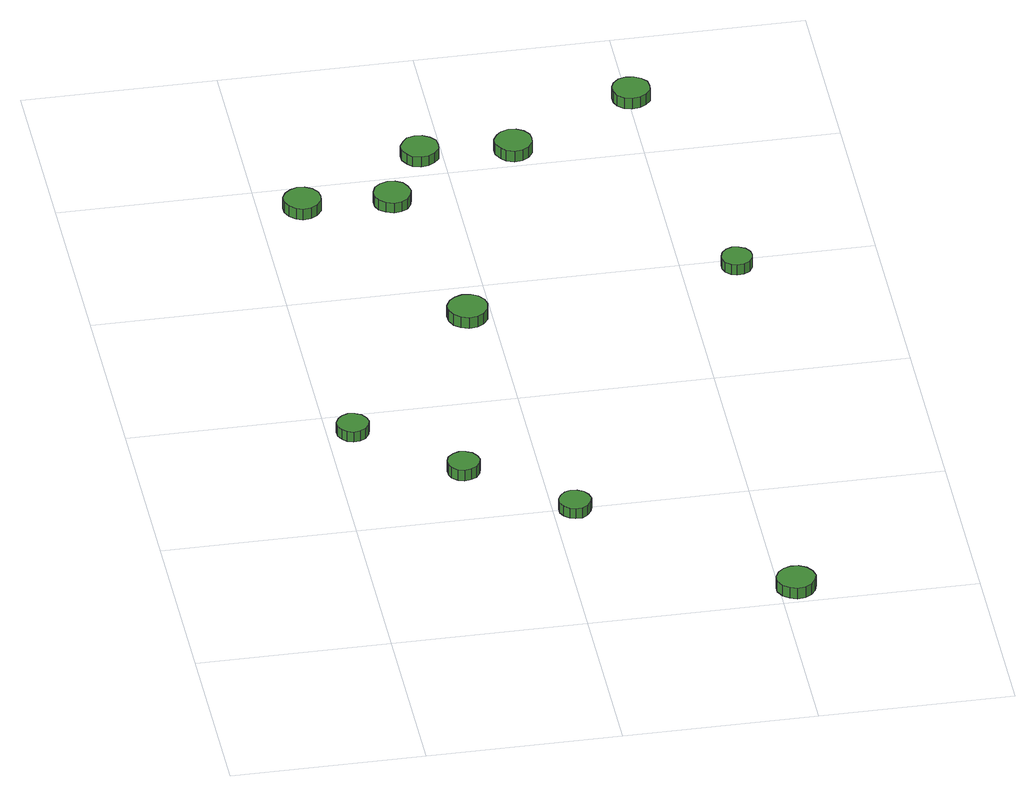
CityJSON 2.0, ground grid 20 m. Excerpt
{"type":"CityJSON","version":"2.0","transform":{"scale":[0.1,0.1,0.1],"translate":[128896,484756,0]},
"CityObjects":{
"tree1":{"type":"SolitaryVegetationObject","attributes":{"function":"something"},"geometry":[{"type":"MultiSurface","lod":"1","boundaries":[[[0,1,2,3,4,5,6,7,8,9,10,11,12,13,14]],[[15,16,17,18,19,20,21,22,23,24,25,26,27,28,29]],[[0,29,28,1]],[[1,28,27,2]],[[2,27,26,3]],[[3,26,25,4]],[[4,25,24,5]],[[5,24,23,6]],[[6,23,22,7]],[[7,22,21,8]],[[8,21,20,9]],[[9,20,19,10]],[[10,19,18,11]],[[11,18,17,12]],[[12,17,16,13]],[[13,16,15,14]],[[14,15,29,0]]]}]},
"tree2":{"type":"SolitaryVegetationObject","attributes":{"function":"something"},"geometry":[{"type":"MultiSurface","lod":"1","boundaries":[[[30,31,32,33,34,35,36,37,38,39,40,41,42,43,44]],[[45,46,47,48,49,50,51,52,53,54,55,56,57,58,59]],[[30,59,58,31]],[[31,58,57,32]],[[32,57,56,33]],[[33,56,55,34]],[[34,55,54,35]],[[35,54,53,36]],[[36,53,52,37]],[[37,52,51,38]],[[38,51,50,39]],[[39,50,49,40]],[[40,49,48,41]],[[41,48,47,42]],[[42,47,46,43]],[[43,46,45,44]],[[44,45,59,30]]]}]},
"tree3":{"type":"SolitaryVegetationObject","attributes":{"function":"something"},"geometry":[{"type":"MultiSurface","lod":"1","boundaries":[[[60,61,62,63,64,65,66,67,68,69,70,71,72,73,74]],[[75,76,77,78,79,80,81,82,83,84,85,86,87,88,89]],[[60,89,88,61]],[[61,88,87,62]],[[62,87,86,63]],[[63,86,85,64]],[[64,85,84,65]],[[65,84,83,66]],[[66,83,82,67]],[[67,82,81,68]],[[68,81,80,69]],[[69,80,79,70]],[[70,79,78,71]],[[71,78,77,72]],[[72,77,76,73]],[[73,76,75,74]],[[74,75,89,60]]]}]},
"tree4":{"type":"SolitaryVegetationObject","attributes":{"function":"something"},"geometry":[{"type":"MultiSurface","lod":"1","boundaries":[[[90,91,92,93,94,95,96,97,98,99,100,101,102,103,104]],[[105,106,107,108,109,110,111,112,113,114,115,116,117,118,119]],[[90,119,118,91]],[[91,118,117,92]],[[92,117,116,93]],[[93,116,115,94]],[[94,115,114,95]],[[95,114,113,96]],[[96,113,112,97]],[[97,112,111,98]],[[98,111,110,99]],[[99,110,109,100]],[[100,109,108,101]],[[101,108,107,102]],[[102,107,106,103]],[[103,106,105,104]],[[104,105,119,90]]]}]},
"tree5":{"type":"SolitaryVegetationObject","attributes":{"function":"something"},"geometry":[{"type":"MultiSurface","lod":"1","boundaries":[[[120,121,122,123,124,125,126,127,128,129,130,131,132,133,134]],[[135,136,137,138,139,140,141,142,143,144,145,146,147,148,149]],[[120,149,148,121]],[[121,148,147,122]],[[122,147,146,123]],[[123,146,145,124]],[[124,145,144,125]],[[125,144,143,126]],[[126,143,142,127]],[[127,142,141,128]],[[128,141,140,129]],[[129,140,139,130]],[[130,139,138,131]],[[131,138,137,132]],[[132,137,136,133]],[[133,136,135,134]],[[134,135,149,120]]]}]},
"tree6":{"type":"SolitaryVegetationObject","attributes":{"function":"something"},"geometry":[{"type":"MultiSurface","lod":"1","boundaries":[[[150,151,152,153,154,155,156,157,158,159,160,161,162,163,164]],[[165,166,167,168,169,170,171,172,173,174,175,176,177,178,179]],[[150,179,178,151]],[[151,178,177,152]],[[152,177,176,153]],[[153,176,175,154]],[[154,175,174,155]],[[155,174,173,156]],[[156,173,172,157]],[[157,172,171,158]],[[158,171,170,159]],[[159,170,169,160]],[[160,169,168,161]],[[161,168,167,162]],[[162,167,166,163]],[[163,166,165,164]],[[164,165,179,150]]]}]},
"tree7":{"type":"SolitaryVegetationObject","attributes":{"function":"something"},"geometry":[{"type":"MultiSurface","lod":"1","boundaries":[[[180,181,182,183,184,185,186,187,188,189,190,191,192,193,194]],[[195,196,197,198,199,200,201,202,203,204,205,206,207,208,209]],[[180,209,208,181]],[[181,208,207,182]],[[182,207,206,183]],[[183,206,205,184]],[[184,205,204,185]],[[185,204,203,186]],[[186,203,202,187]],[[187,202,201,188]],[[188,201,200,189]],[[189,200,199,190]],[[190,199,198,191]],[[191,198,197,192]],[[192,197,196,193]],[[193,196,195,194]],[[194,195,209,180]]]}]},
"tree8":{"type":"SolitaryVegetationObject","attributes":{"function":"something"},"geometry":[{"type":"MultiSurface","lod":"1","boundaries":[[[210,211,212,213,214,215,216,217,218,219,220,221,222,223,224]],[[225,226,227,228,229,230,231,232,233,234,235,236,237,238,239]],[[210,239,238,211]],[[211,238,237,212]],[[212,237,236,213]],[[213,236,235,214]],[[214,235,234,215]],[[215,234,233,216]],[[216,233,232,217]],[[217,232,231,218]],[[218,231,230,219]],[[219,230,229,220]],[[220,229,228,221]],[[221,228,227,222]],[[222,227,226,223]],[[223,226,225,224]],[[224,225,239,210]]]}]},
"tree9":{"type":"SolitaryVegetationObject","attributes":{"function":"something"},"geometry":[{"type":"MultiSurface","lod":"1","boundaries":[[[240,241,242,243,244,245,246,247,248,249,250,251,252,253,254]],[[255,256,257,258,259,260,261,262,263,264,265,266,267,268,269]],[[240,269,268,241]],[[241,268,267,242]],[[242,267,266,243]],[[243,266,265,244]],[[244,265,264,245]],[[245,264,263,246]],[[246,263,262,247]],[[247,262,261,248]],[[248,261,260,249]],[[249,260,259,250]],[[250,259,258,251]],[[251,258,257,252]],[[252,257,256,253]],[[253,256,255,254]],[[254,255,269,240]]]}]},
"tree10":{"type":"SolitaryVegetationObject","attributes":{"function":"something"},"geometry":[{"type":"MultiSurface","lod":"1","boundaries":[[[270,271,272,273,274,275,276,277,278,279,280,281,282,283,284]],[[285,286,287,288,289,290,291,292,293,294,295,296,297,298,299]],[[270,299,298,271]],[[271,298,297,272]],[[272,297,296,273]],[[273,296,295,274]],[[274,295,294,275]],[[275,294,293,276]],[[276,293,292,277]],[[277,292,291,278]],[[278,291,290,279]],[[279,290,289,280]],[[280,289,288,281]],[[281,288,287,282]],[[282,287,286,283]],[[283,286,285,284]],[[284,285,299,270]]]}]},
"tree11":{"type":"SolitaryVegetationObject","attributes":{"function":"something"},"geometry":[{"type":"MultiSurface","lod":"1","boundaries":[[[300,301,302,303,304,305,306,307,308,309,310,311,312,313,314]],[[315,316,317,318,319,320,321,322,323,324,325,326,327,328,329]],[[300,329,328,301]],[[301,328,327,302]],[[302,327,326,303]],[[303,326,325,304]],[[304,325,324,305]],[[305,324,323,306]],[[306,323,322,307]],[[307,322,321,308]],[[308,321,320,309]],[[309,320,319,310]],[[310,319,318,311]],[[311,318,317,312]],[[312,317,316,313]],[[313,316,315,314]],[[314,315,329,300]]]}]}
},
"vertices":[
[43,369,17],[41,375,17],[37,381,17],[31,384,17],[24,385,17],[18,383,17],[13,378,17],[10,372,17],[10,365,17],[13,359,17],[18,354,17],[24,352,17],[31,353,17],[37,356,17],[41,362,17],[41,362,5],[37,356,5],[31,353,5],[24,352,5],[18,354,5],[13,359,5],[10,365,5],[10,372,5],[13,378,5],[18,383,5],[24,385,5],[31,384,5],[37,381,5],[41,375,5],[43,369,5],
[141,284,17],[139,290,17],[135,296,17],[129,299,17],[122,300,17],[116,298,17],[110,293,17],[108,287,17],[108,280,17],[110,274,17],[116,269,17],[122,267,17],[129,268,17],[135,271,17],[139,277,17],[139,277,4],[135,271,4],[129,268,4],[122,267,4],[116,269,4],[110,274,4],[108,280,4],[108,287,4],[110,293,4],[116,298,4],[122,300,4],[129,299,4],[135,296,4],[139,290,4],[141,284,4],
[62,755,24],[61,762,24],[56,769,24],[49,773,24],[41,774,24],[34,771,24],[28,766,24],[24,759,24],[24,751,24],[28,743,24],[34,738,24],[41,735,24],[49,736,24],[56,740,24],[61,747,24],[61,747,11],[56,740,11],[49,736,11],[41,735,11],[34,738,11],[28,743,11],[24,751,11],[24,759,11],[28,766,11],[34,771,11],[41,774,11],[49,773,11],[56,769,11],[61,762,11],[62,755,11],
[239,197,17],[237,204,17],[233,210,17],[227,213,17],[220,214,17],[214,212,17],[209,207,17],[206,201,17],[206,194,17],[209,188,17],[214,183,17],[220,181,17],[227,181,17],[233,185,17],[237,191,17],[237,191,5],[233,185,5],[227,181,5],[220,181,5],[214,183,5],[209,188,5],[206,194,5],[206,201,5],[209,207,5],[214,212,5],[220,214,5],[227,213,5],[233,210,5],[237,204,5],[239,197,5],
[193,533,29],[191,541,29],[186,548,29],[179,552,29],[170,553,29],[162,550,29],[156,545,29],[152,537,29],[152,528,29],[156,520,29],[162,515,29],[170,512,29],[179,513,29],[186,517,29],[191,524,29],[191,524,16],[186,517,16],[179,513,16],[170,512,16],[162,515,16],[156,520,16],[152,528,16],[152,537,16],[156,545,16],[162,550,16],[170,553,16],[179,552,16],[186,548,16],[191,541,16],[193,533,16],
[153,747,25],[151,755,25],[147,762,25],[140,766,25],[132,767,25],[124,764,25],[118,759,25],[115,751,25],[115,743,25],[118,736,25],[124,731,25],[132,728,25],[140,729,25],[147,733,25],[151,740,25],[151,740,13],[147,733,13],[140,729,13],[132,728,13],[124,731,13],[118,736,13],[115,743,13],[115,751,13],[118,759,13],[124,764,13],[132,767,13],[140,766,13],[147,762,13],[151,755,13],[153,747,13],
[194,823,24],[193,831,24],[188,837,24],[181,841,24],[173,842,24],[165,840,24],[160,834,24],[156,827,24],[156,819,24],[160,812,24],[165,806,24],[173,804,24],[181,805,24],[188,809,24],[193,815,24],[193,815,12],[188,809,12],[181,805,12],[173,804,12],[165,806,12],[160,812,12],[156,819,12],[156,827,12],[160,834,12],[165,840,12],[173,842,12],[181,841,12],[188,837,12],[193,831,12],[194,823,12],
[437,25,17],[435,33,17],[430,40,17],[423,44,17],[415,45,17],[407,42,17],[401,37,17],[397,29,17],[397,21,17],[401,13,17],[407,8,17],[415,5,17],[423,6,17],[430,10,17],[435,17,17],[435,17,4],[430,10,4],[423,6,4],[415,5,4],[407,8,4],[401,13,4],[397,21,4],[397,29,4],[401,37,4],[407,42,4],[415,45,4],[423,44,4],[430,40,4],[435,33,4],[437,25,4],
[288,815,26],[287,822,26],[282,829,26],[275,833,26],[267,834,26],[259,831,26],[254,826,26],[250,819,26],[250,811,26],[254,803,26],[259,798,26],[267,795,26],[275,796,26],[282,800,26],[287,807,26],[287,807,13],[282,800,13],[275,796,13],[267,795,13],[259,798,13],[254,803,13],[250,811,13],[250,819,13],[254,826,13],[259,831,13],[267,834,13],[275,833,13],[282,829,13],[287,822,13],[288,815,13],
[469,570,30],[468,576,30],[464,582,30],[458,585,30],[451,586,30],[445,584,30],[440,579,30],[438,573,30],[438,567,30],[440,561,30],[445,556,30],[451,554,30],[458,555,30],[464,558,30],[468,564,30],[468,564,18],[464,558,18],[458,555,18],[451,554,18],[445,556,18],[440,561,18],[438,567,18],[438,573,18],[440,579,18],[445,584,18],[451,586,18],[458,585,18],[464,582,18],[468,576,18],[469,570,18],
[420,883,27],[419,891,27],[414,897,27],[407,901,27],[399,902,27],[391,900,27],[385,894,27],[382,887,27],[382,879,27],[385,872,27],[391,866,27],[399,864,27],[407,865,27],[414,869,27],[419,875,27],[419,875,14],[414,869,14],[407,865,14],[399,864,14],[391,866,14],[385,872,14],[382,879,14],[382,887,14],[385,894,14],[391,900,14],[399,902,14],[407,901,14],[414,897,14],[419,891,14],[420,883,14]
]}
